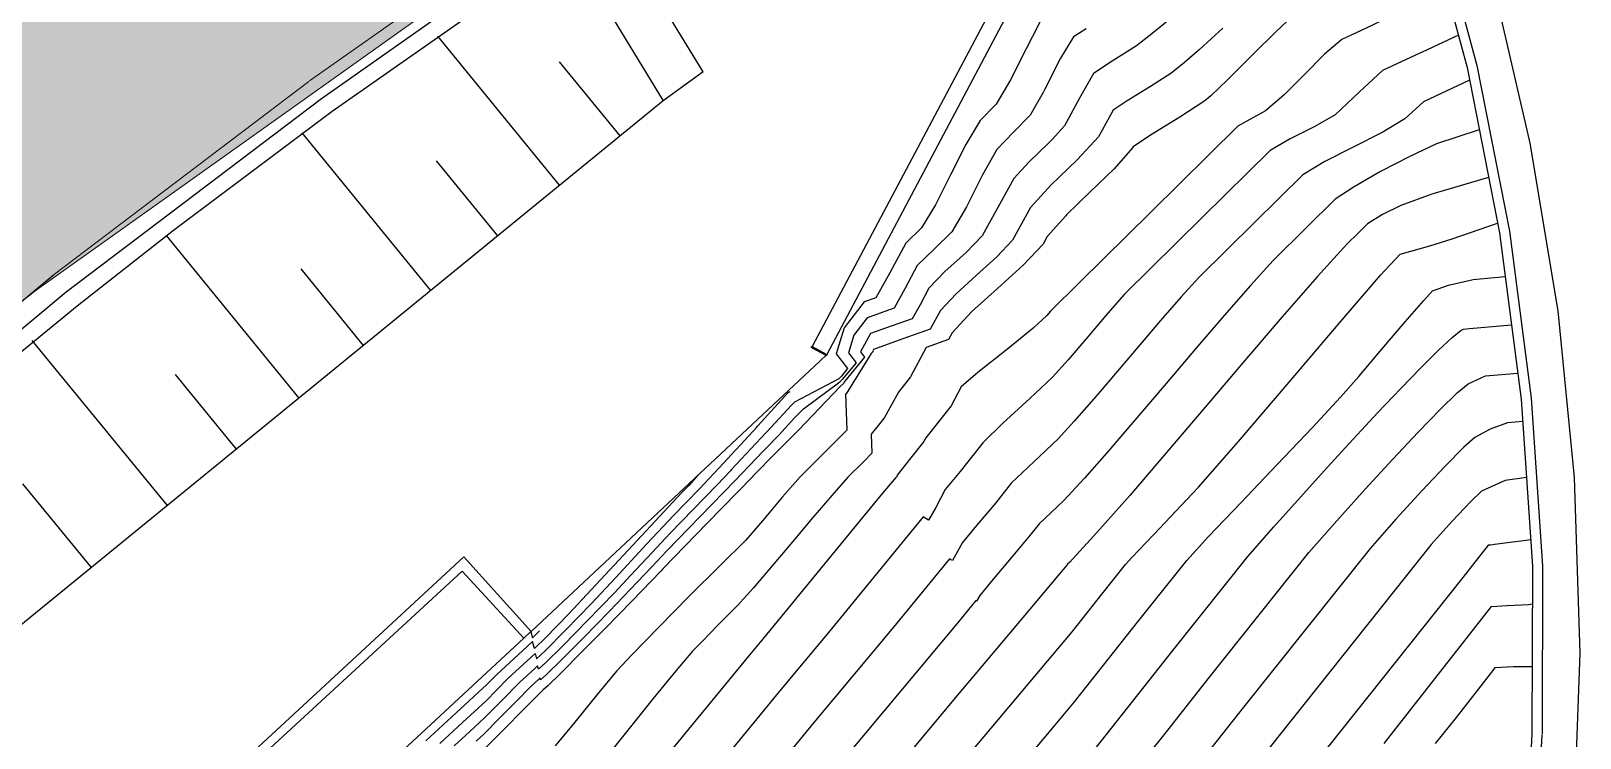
# Model space of a CAD drawing. Header units: millimetres. Extents: x -335 to 64136, y 248 to 109842.
# Drawn here: x -138.89 to -92.55, y 539.3 to 560.44 of the extents above; entities that cross this region are included whole.
import ezdxf

# ---------------------------------------------------------------- set-up
doc = ezdxf.new("R2010")
doc.units = ezdxf.units.MM
doc.header["$MEASUREMENT"] = 0
doc.linetypes.add('DOT', pattern=[0.55, 0.3, -0.25])
for name, color, linetype in [('Bâti', 7, 'Continuous'), ('colore lago', 131, 'Continuous'), ('Couronnement', 7, 'Continuous'), ('curve livello 5m', 7, 'Continuous'), ('pendenze', 2, 'Continuous'), ('Per+Mod Surf', 7, 'Continuous'), ('TalusHautBas', 7, 'Continuous')]:
    doc.layers.add(name, color=color, linetype=linetype)
doc.layers.add('Colori bordi', color=5, linetype='Continuous', plot=False)
doc.layers.add('no_plot', color=5, linetype='Continuous', plot=False)

msp = doc.modelspace()

# ---------------------------------------------------------------- hatches: boundary and pattern name
at = {"layer": 'colore lago', "linetype": 'Continuous', "lineweight": 0}
msp.add_hatch(color=256, dxfattribs=at).paths.add_polyline_path([(-312.38264, 424.38548), (-302.15266, 427.40348), (-294.50865, 427.80748), (-286.46064, 426.94448), (-279.55365, 428.69248), (-270.72865, 435.24048), (-265.29765, 441.90348), (-261.09665, 444.69048), (-255.79765, 448.78748), (-249.65065, 454.99548), (-249.87665, 457.13848), (-248.17265, 458.71048), (-243.91365, 458.44848), (-231.51899, 467.44804), (-219.71592, 476.01805), (-220.40264, 478.89914), (-213.99922, 486.79725), (-210.87206, 487.54263), (-194.87937, 500.9038), (-194.77873, 500.77989), (-194.52964, 500.99348), (-189.01965, 505.71848), (-183.49064, 510.97748), (-174.25166, 520.06648), (-167.80464, 526.32548), (-160.16665, 533.70348), (-153.10865, 540.33248), (-142.77665, 549.54148), (-138.72965, 552.68648), (-123.24765, 563.72148), (-114.11096, 569.41745), (-114.39195, 569.87), (-117.39783, 574.71114), (-120.69979, 580.02913), (-128.57865, 592.71848), (-138.23988, 586.68061), (-161.43365, 572.18548), (-162.95975, 574.60946), (-166.14665, 572.74548), (-168.16266, 571.75848), (-172.51465, 570.11848), (-176.78364, 568.52148), (-180.93165, 566.78248), (-186.27165, 564.10448), (-191.35264, 561.10848), (-197.61964, 557.14448), (-201.67851, 554.62358), (-203.78465, 553.31548), (-211.41966, 548.49648), (-217.09363, 544.89976), (-216.82965, 543.38348), (-218.67665, 540.30148), (-222.05665, 537.09148), (-230.78465, 537.05248), (-241.41465, 529.76848), (-248.88865, 523.97348), (-261.05365, 514.39848), (-276.82866, 503.29348), (-277.17892, 503.41049), (-289.31665, 495.14848), (-303.14866, 485.43648), (-320.62364, 475.41148), (-335.18517, 467.50034), (-335.18517, 416.83235), (-328.87465, 418.67548), (-317.58165, 422.79748)])

# ---------------------------------------------------------------- linework, layer by layer
at = {"layer": 'Bâti', "color": 2, "linetype": 'Continuous', "lineweight": 0}
for p, q in [((-130.56061, 558.94674), (-123.43934, 563.95614)), ((-138.22468, 553.14255), (-130.57868, 558.93355))]:
    msp.add_line(p, q, dxfattribs=at)
at = {"layer": 'Bâti', "color": 2, "linetype": 'Continuous'}
for p, q in [((-123.24763, 563.72148), (-119.97464, 558.35749)), ((-130.19464, 558.42649), (-123.07337, 563.43589)), ((-118.77463, 559.22049), (-121.23764, 563.25048)), ((-122.80122, 562.98988), (-129.87392, 558.0385)), ((-109.37044, 562.5875), (-115.51564, 551.00048)), ((-118.77463, 559.22049), (-119.97464, 558.35749)), ((-137.84063, 552.63549), (-130.19464, 558.42649)), ((-129.87392, 558.0385), (-134.62063, 554.47249)), ((-134.62063, 554.47249), (-137.50654, 552.21444)), ((-145.4352, 547.15067), (-138.22468, 553.14255)), ((-145.02864, 546.66149), (-137.84063, 552.63549)), ((-137.50654, 552.21444), (-144.71349, 546.29655)), ((-115.51564, 551.00048), (-115.56183, 550.98623)), ((-115.51564, 551.00048), (-115.07561, 550.76712)), ((-115.56183, 550.98623), (-115.09165, 550.73687)), ((-115.07561, 550.76712), (-115.09165, 550.73687)), ((-143.34205, 528.61945), (-125.93732, 544.71894)), ((-125.93863, 544.69049), (-125.93732, 544.71894)), ((-123.92675, 542.48185), (-125.93732, 544.71894)), ((-125.98929, 544.28454), (-134.55864, 536.39048)), ((-125.98929, 544.28454), (-124.13974, 542.28505)), ((-123.94163, 542.46849), (-124.13974, 542.28505)), ((-123.94163, 542.46849), (-123.92675, 542.48185))]:
    msp.add_line(p, q, dxfattribs=at)
at = {"layer": 'Colori bordi', "linetype": 'Continuous', "lineweight": 0, "flags": 128}
msp.add_lwpolyline([(-213.99922, 486.79725), (-210.87206, 487.54263), (-194.87937, 500.9038), (-194.77873, 500.77989), (-194.52964, 500.99348), (-189.01965, 505.71848), (-183.49064, 510.97748), (-174.25166, 520.06648), (-167.80464, 526.32548), (-160.16665, 533.70348), (-153.10865, 540.33248), (-142.77665, 549.54148), (-138.72965, 552.68648), (-123.24765, 563.72148)], dxfattribs=at)
at = {"layer": 'Couronnement', "color": 2, "linetype": 'Continuous'}
for p, q in [((-97.22863, 564.18049), (-95.92663, 559.34649)), ((-96.94156, 564.26814), (-95.63426, 559.41446)), ((-94.03764, 557.09049), (-95.18564, 562.04849)), ((-95.92663, 559.34649), (-94.95663, 554.40849)), ((-95.63426, 559.41446), (-94.6604, 554.4568)), ((-93.19963, 552.06849), (-94.03764, 557.09049)), ((-94.95663, 554.40849), (-94.30563, 549.43249)), ((-94.6604, 554.4568), (-94.00696, 549.46217)), ((-92.71463, 547.08349), (-93.19963, 552.06849)), ((-94.30563, 549.43249), (-93.96664, 544.42249)), ((-94.00696, 549.46217), (-93.66661, 544.43203)), ((-92.54764, 541.83648), (-92.71463, 547.08349)), ((-93.96664, 544.42249), (-93.98463, 539.41249)), ((-93.66661, 544.43203), (-93.68463, 539.4114)), ((-92.72264, 536.71249), (-92.54764, 541.83648)), ((-93.98463, 539.41249), (-94.28863, 534.38249)), ((-93.68565, 539.39442), (-93.9907, 534.34695))]:
    msp.add_line(p, q, dxfattribs=at)
at = {"layer": 'curve livello 5m', "color": 2}
msp.add_line((-116.0362, 549.35458), (-114.71067, 550.04918), dxfattribs=at)
at = {"layer": 'curve livello 5m', "color": 2, "flags": 128}
for points in [[(-96.54428, 561.63967), (-98.02466, 560.97042), (-98.23237, 560.86513), (-98.74061, 560.629), (-99.09372, 560.45714), (-99.67447, 560.18477), (-100.18681, 559.7501), (-100.79421, 559.14352), (-101.41205, 558.52439), (-101.95566, 558.05207), (-101.95566, 558.05207), (-102.78342, 557.59966), (-105.38883, 555.02701), (-107.52485, 552.91784)], [(-108.67069, 560.78582), (-108.92947, 560.27714)], [(-108.92947, 560.27714), (-109.11743, 559.9077), (-109.58366, 558.9801), (-110.01679, 558.25466), (-110.01679, 558.25466), (-110.49055, 557.7625), (-110.92203, 557.04588), (-111.37794, 556.14157), (-111.83032, 555.24638), (-112.25117, 554.55713), (-112.7214, 554.09824), (-113.1924, 553.20874), (-113.61097, 552.46344), (-113.96764, 552.33667), (-114.56305, 551.56458), (-114.79929, 550.78828), (-114.45791, 550.3432), (-114.64341, 550.11887), (-114.71067, 550.04918)], [(-105.9545, 544.69018), (-105.72977, 544.93416), (-105.12097, 545.5729), (-104.47821, 546.24618), (-103.9616, 546.80009), (-102.76729, 548.16413), (-101.24916, 549.94028), (-99.72525, 551.73069), (-98.5136, 553.13748), (-97.93226, 553.7628), (-97.04348, 554.01511), (-96.37727, 554.22876), (-95.01197, 554.69018)], [(-107.52485, 552.91784), (-108.38925, 552.0643), (-108.50031, 551.93686), (-108.90407, 551.55596), (-109.66591, 550.93275), (-110.55833, 550.22479), (-111.06328, 549.79594), (-111.06328, 549.79594), (-111.36436, 549.23431), (-111.73649, 548.757), (-112.11529, 548.27239), (-112.11529, 548.27239), (-112.17725, 548.16061), (-112.5664, 547.67246), (-112.97793, 547.15624), (-112.97692, 547.12583), (-112.98952, 547.11324), (-113.01521, 547.08758), (-113.46924, 546.5591), (-116.97386, 542.28479), (-117.42176, 541.74761), (-121.09889, 537.27135)], [(-116.0362, 549.35458), (-116.13387, 549.25433), (-116.74144, 548.59124), (-117.94407, 547.3122)], [(-117.94407, 547.3122), (-117.9658, 547.28912), (-118.36506, 546.86494), (-119.08105, 546.12929), (-119.76498, 545.42605), (-120.3074, 544.8462), (-120.93915, 544.16429), (-121.42933, 543.64165), (-122.2487, 542.79621), (-122.97185, 542.06093), (-123.49219, 541.5432), (-123.70313, 541.35043), (-123.73126, 541.45532), (-123.81493, 541.37808), (-124.27517, 540.95325), (-124.79435, 540.42924), (-125.31329, 539.90549), (-125.76946, 539.48451), (-126.22702, 539.06225)], [(-94.14723, 547.09151), (-94.78786, 546.99719), (-95.48994, 546.68289), (-95.81746, 546.3719), (-96.3755, 545.77978), (-96.99664, 545.08418), (-96.99664, 545.08418), (-101.55221, 539.37217), (-102.38429, 538.31815), (-102.9719, 537.6801), (-103.67528, 536.94505), (-104.22442, 536.345), (-104.22442, 536.345), (-104.33404, 536.20004)], [(-140.1453, 509.09718), (-135.66916, 512.38091), (-135.39114, 512.58487), (-133.85076, 514.44051), (-128.42735, 521.11272), (-127.80816, 521.75994), (-126.70509, 522.8808), (-125.44907, 524.13903), (-125.07184, 524.50582), (-123.29049, 526.24239), (-120.62594, 528.8092), (-120.54668, 528.88186), (-117.48503, 531.9109), (-112.55291, 536.76733), (-112.2182, 537.14375), (-109.05759, 540.906), (-107.73672, 542.47596), (-106.84139, 543.6101), (-106.1445, 544.4839), (-105.9545, 544.69018)]]:
    msp.add_lwpolyline(points, dxfattribs=at)
at = {"layer": 'no_plot'}
msp.add_line((-115.78096, 549.14436), (-114.68598, 549.9447), dxfattribs=at)
at = {"layer": 'no_plot', "flags": 128}
for points in [[(-96.87804, 562.87881), (-97.74811, 562.44687), (-98.58835, 562.12855), (-99.57894, 561.76672), (-99.62505, 561.74335), (-100.18362, 561.49038), (-100.4271, 561.34031), (-100.848, 561.13546), (-100.89448, 561.11366), (-101.14883, 560.88192), (-101.63326, 560.42297), (-102.31086, 559.75791), (-103.09314, 558.98184), (-103.59042, 558.49859), (-103.76752, 558.35309), (-104.51712, 557.86852), (-105.3997, 557.3284), (-105.91784, 556.97379), (-105.93234, 556.9476), (-106.4873, 556.32228), (-107.21138, 555.61932), (-107.91083, 554.94011)], [(-104.77915, 560.82683), (-105.35468, 560.35395), (-105.81914, 559.99435), (-106.54101, 559.53755), (-107.10694, 559.16831), (-107.5211, 558.43461), (-107.97457, 557.60113), (-108.34236, 557.20106)], [(-107.32508, 560.51115), (-107.70148, 560.26556), (-108.0912, 559.62726), (-108.55384, 558.6985), (-108.60961, 558.60125)], [(-103.23679, 560.52168), (-103.92781, 559.88486), (-104.37608, 559.50276), (-104.79333, 559.17372), (-105.39259, 558.78633), (-106.09816, 558.35454), (-106.51239, 558.07105), (-106.95345, 557.27436), (-107.57933, 556.59357), (-108.1262, 556.06852)], [(-96.18762, 560.31548), (-97.27041, 559.81242), (-97.33944, 559.77882), (-98.45446, 559.25588), (-99.15006, 558.60904), (-99.87157, 557.93102), (-100.48155, 557.58084), (-101.22182, 557.21262), (-101.81378, 556.86952), (-103.83853, 554.87022), (-106.17026, 552.5678), (-106.67537, 552.00051), (-107.2265, 551.35468)], [(-95.85358, 558.97461), (-97.23445, 558.32699), (-97.78747, 557.80996), (-98.47113, 557.40194), (-99.33176, 556.9684), (-100.18441, 556.53799), (-100.84414, 556.13937), (-102.28823, 554.71343), (-103.95126, 553.0713), (-104.47894, 552.48913), (-105.09602, 551.77959), (-105.76348, 550.99765), (-106.44232, 550.19831), (-106.90295, 549.65945)], [(-108.60961, 558.60125), (-108.99568, 557.92789), (-109.49334, 557.41107), (-109.98964, 556.89533), (-110.43657, 556.12225), (-110.90412, 555.18253), (-111.34138, 554.43436), (-111.8587, 553.92971), (-112.37451, 553.42614), (-112.74216, 552.73184), (-113.06888, 552.15009), (-113.87268, 551.86439), (-114.27577, 551.34168), (-114.43571, 550.81612), (-114.20459, 550.51481), (-114.6163, 550.01691), (-114.68598, 549.9447)], [(-95.56171, 557.48879), (-96.83935, 557.06805), (-97.64323, 556.69002), (-98.51189, 556.2357), (-99.30307, 555.78285), (-99.87449, 555.40922), (-100.73793, 554.55664), (-101.73227, 553.5748), (-102.41028, 552.82946), (-103.19562, 551.9313), (-104.04943, 550.9351), (-104.93283, 549.8956), (-105.80696, 548.86759), (-106.58001, 547.96746)], [(-108.34236, 557.20106), (-108.4404, 557.09442), (-109.02473, 556.5334), (-109.48873, 556.02817), (-109.96396, 555.16011), (-110.4316, 554.31159), (-110.92186, 553.80757), (-111.53941, 553.25658), (-112.02763, 552.75404), (-112.29191, 552.25493), (-112.52678, 551.83674), (-113.15277, 551.6144), (-113.77772, 551.39211), (-114.07212, 550.84397), (-113.95127, 550.68641), (-114.54543, 549.96787), (-114.58605, 549.90308), (-114.67619, 549.81035)], [(-108.1262, 556.06852), (-108.36442, 555.83982), (-108.98782, 555.161), (-109.25696, 554.66938), (-109.52181, 554.18882), (-109.98949, 553.68848), (-110.60284, 553.13426), (-111.2154, 552.5806), (-111.68074, 552.08195), (-111.98468, 551.52338), (-112.83443, 551.22157), (-113.68275, 550.91983), (-113.70854, 550.87181), (-113.69795, 550.85801), (-113.75, 550.79507), (-114.14172, 550.16633), (-114.50361, 549.59293), (-114.51117, 549.58515), (-114.51887, 549.57723), (-114.50069, 549.03988), (-114.48319, 548.5045), (-114.94362, 548.04463), (-115.88198, 547.1074), (-116.40259, 546.50937), (-117.00187, 545.79529), (-117.51585, 545.20559), (-118.26494, 544.46143), (-119.20238, 543.53447), (-120.10615, 542.61338), (-120.90992, 541.78325), (-121.37254, 541.29311), (-121.95074, 540.60025), (-122.62192, 539.76423), (-123.20575, 539.06397)], [(-95.28111, 556.06032), (-96.97986, 555.56465), (-97.91083, 555.22235), (-98.45859, 554.94975), (-98.90485, 554.67908), (-99.18762, 554.39985), (-99.51327, 554.0783), (-100.41328, 553.08893), (-101.45575, 551.8967), (-102.5891, 550.57432), (-103.76174, 549.19449), (-104.92207, 547.82988), (-106.0185, 546.55322), (-106.25806, 546.28066)], [(-107.91083, 554.94011), (-107.93457, 554.91705), (-108.48691, 554.29383), (-108.61202, 554.06605), (-109.20165, 553.43526), (-109.97491, 552.73653), (-110.74718, 552.03851), (-111.33385, 551.40985), (-111.44259, 551.21003), (-112.10634, 550.97411), (-112.57722, 550.09575), (-112.93375, 549.63904), (-113.35355, 548.8817), (-113.54576, 548.64058), (-113.74902, 548.38561), (-113.73005, 547.81517), (-113.96657, 547.57894), (-114.4486, 547.09749), (-114.93394, 546.55302), (-115.50044, 545.88921), (-116.10668, 545.16679), (-116.71124, 544.44648), (-117.27272, 543.78898), (-117.7497, 543.25503), (-118.33833, 542.67178), (-118.80365, 542.19604), (-119.09576, 541.8895), (-119.63683, 541.25719), (-120.27096, 540.48126), (-120.95234, 539.63259), (-121.63514, 538.78204)], [(-105.62461, 542.9618), (-104.31493, 544.60396), (-103.65926, 545.3209), (-102.69863, 546.33358), (-101.60582, 547.47589), (-100.55358, 548.58175), (-99.7147, 549.48508), (-99.7147, 549.48508), (-99.16842, 550.109), (-98.47402, 550.92141), (-97.77699, 551.74035), (-97.22278, 552.38381), (-96.95687, 552.66984), (-96.95687, 552.66984), (-96.47832, 552.84099), (-95.74587, 553.01362), (-95.74587, 553.01362), (-94.78518, 553.09802)], [(-105.28869, 541.2018), (-104.72572, 541.91493), (-102.48536, 544.72401), (-101.71009, 545.60929), (-100.91421, 546.50252), (-100.11685, 547.38339), (-99.33717, 548.23157), (-98.59431, 549.02676), (-97.90743, 549.74862), (-97.29566, 550.37685), (-96.77816, 550.89112), (-96.37408, 551.27113), (-96.10257, 551.49654), (-96.10257, 551.49654), (-96.03178, 551.52824), (-95.85431, 551.54383), (-94.59631, 551.65434)], [(-107.2265, 551.35468), (-107.27501, 551.29783), (-107.86185, 550.61101), (-108.32856, 550.09127), (-109.00321, 549.4462), (-109.80968, 548.70886), (-110.41285, 548.12491), (-110.71062, 547.74999), (-111.09339, 547.26445), (-111.54462, 546.72555), (-111.82346, 546.19467), (-112.03981, 545.81282), (-112.19445, 545.90713), (-115.03099, 542.44762), (-116.44447, 540.75239), (-119.35426, 537.21024)], [(-104.95246, 539.44014), (-103.66788, 541.06734), (-100.65578, 544.84407), (-99.82476, 545.7894), (-98.97484, 546.73359), (-98.14765, 547.63247), (-97.3848, 548.44191), (-96.72789, 549.11774), (-96.21854, 549.61582), (-95.89836, 549.89199), (-95.89836, 549.89199), (-95.37671, 550.12552), (-94.40744, 550.21067)], [(-114.67619, 549.81035), (-115.92066, 548.51033), (-116.58587, 547.84592), (-117.28947, 547.12301), (-117.29737, 547.11462), (-118.6656, 545.70881), (-119.97257, 544.36494), (-120.04954, 544.28242), (-120.90601, 543.39663), (-121.7206, 542.56215), (-122.44428, 541.82837), (-123.02802, 541.24471), (-123.4228, 540.86056), (-123.57958, 540.72533), (-123.58002, 540.72696), (-123.58131, 540.72576), (-123.58845, 540.71917), (-125.30623, 538.98545)], [(-106.90295, 549.65945), (-107.0935, 549.43654), (-107.678, 548.76733), (-108.1568, 548.24567), (-108.88967, 547.55668), (-109.56809, 546.91424), (-110.02888, 546.33161), (-110.59917, 545.65293), (-111.02584, 545.14096), (-111.31876, 544.60106), (-111.41023, 544.65685), (-113.08813, 542.61045), (-115.46719, 539.75716), (-117.60963, 537.14912)], [(-117.18803, 548.58141), (-117.14654, 548.62773), (-116.23236, 549.62545), (-116.20456, 549.65399), (-116.17932, 549.65867)], [(-115.78096, 549.14436), (-116.03538, 548.8832), (-116.33633, 548.55475), (-116.50477, 548.36671), (-116.9295, 547.9297), (-116.97802, 547.8799)], [(-94.26035, 548.76333), (-94.72164, 548.7228), (-95.23838, 548.53144), (-95.69415, 548.28744), (-96.02566, 547.99036), (-96.5798, 547.42973), (-97.28138, 546.6853), (-98.05524, 545.83685), (-98.82621, 544.96413), (-102.61004, 540.21976), (-104.03946, 538.40908), (-104.63417, 537.77253)], [(-126.65323, 539.13518), (-125.96675, 539.7687), (-125.28235, 540.40031), (-124.61853, 541.07029), (-123.93174, 541.70425), (-123.80688, 541.81951), (-123.7649, 541.66298), (-123.50777, 541.90511), (-122.89826, 542.51929), (-122.11923, 543.32126), (-122.11923, 543.32126), (-121.39529, 544.09315), (-120.46227, 545.10023), (-119.66119, 545.9566), (-119.66119, 545.9566), (-119.28878, 546.33952), (-118.89891, 546.7401), (-118.89891, 546.7401), (-118.302, 547.37427), (-117.16728, 548.60457)], [(-116.97802, 547.8799), (-117.83122, 546.98978), (-118.87333, 545.91905), (-119.86877, 544.89549), (-120.31948, 544.41193), (-120.73944, 543.96203), (-121.58148, 543.09198), (-122.36234, 542.29437), (-123.01237, 541.63936), (-123.46192, 541.19713), (-123.64135, 541.03788), (-123.65564, 541.09114), (-123.69812, 541.05192), (-123.93181, 540.83621), (-124.37833, 540.38908), (-124.89801, 539.8575), (-125.34423, 539.41068), (-125.57217, 539.20032)], [(-106.58001, 547.96746), (-106.63295, 547.90582), (-107.37193, 547.06506), (-107.98505, 546.40007), (-108.36843, 546.03964), (-108.72333, 545.70357), (-108.96438, 545.39878), (-109.51445, 544.74113), (-110.15452, 543.98471), (-110.50706, 543.55638), (-110.59771, 543.3893), (-110.62602, 543.40656), (-111.14526, 542.77328), (-114.48991, 538.76193)], [(-118.93479, 547.15467), (-119.21019, 546.85172), (-119.43276, 546.61526), (-119.5574, 546.48715), (-120.61715, 545.35427), (-121.85143, 544.022), (-122.80912, 543.00088), (-123.49942, 542.29348), (-123.82668, 541.97553), (-123.8825, 542.18369), (-124.04855, 542.03041), (-124.96189, 541.18732), (-125.25141, 540.89512), (-126.16404, 540.05289), (-127.07943, 539.2081)], [(-106.25806, 546.28066), (-106.99944, 545.43718), (-107.81329, 544.55447), (-107.87856, 544.4929), (-107.89987, 544.46595), (-108.16701, 544.14691), (-109.8418, 542.15628), (-111.28645, 540.43664), (-113.51263, 537.7667)], [(-94.00925, 545.22427), (-95.10281, 545.08098), (-95.21848, 545.06582), (-95.29331, 545.06155), (-96.04914, 544.09826), (-100.49437, 538.52459), (-100.72912, 538.22722), (-101.28113, 537.62115), (-101.96884, 536.9003), (-102.6423, 536.19352), (-103.15157, 535.62965), (-103.54599, 535.11597), (-104.00782, 534.49084)], [(-98.40332, 539.13544), (-95.193, 543.22693), (-94.7309, 543.25654), (-94.09315, 543.28975), (-94.09315, 543.28975), (-93.97065, 543.3058)], [(-109.71625, 537.93818), (-108.27337, 539.65572), (-107.67037, 540.37243), (-105.78355, 542.76251), (-105.62461, 542.9618)], [(-93.97742, 541.42115), (-94.53975, 541.42389), (-95.09269, 541.3923), (-96.25328, 539.91316), (-96.8802, 539.13544)], [(-107.3498, 538.59094), (-105.28869, 541.2018)], [(-105.69463, 538.50001), (-104.95246, 539.44014)]]:
    msp.add_lwpolyline(points, dxfattribs=at)
at = {"layer": 'pendenze', "linetype": 'Continuous'}
for p, q in [((-123.07585, 555.82595), (-126.71696, 560.28642)), ((-121.26539, 557.30384), (-123.07579, 559.52163)), ((-126.92572, 552.68328), (-130.77428, 557.39788)), ((-124.92274, 554.31832), (-126.75275, 556.56014)), ((-130.86913, 549.46425), (-134.83488, 554.32243)), ((-128.93902, 551.03981), (-130.80902, 553.33061)), ((-134.80221, 546.25366), (-138.85559, 551.18081)), ((-132.74213, 547.93531), (-134.56334, 550.16636)), ((-137.07547, 544.39798), (-139.13146, 546.89718))]:
    msp.add_line(p, q, dxfattribs=at)
at = {"layer": 'Per+Mod Surf', "color": 2, "linetype": 'Continuous'}
for p, q in [((-109.22156, 561.80746), (-115.07561, 550.76712)), ((-115.28795, 550.56835), (-117.30784, 548.6776)), ((-115.07561, 550.76712), (-115.28795, 550.56835)), ((-117.30784, 548.6776), (-123.92675, 542.48185)), ((-124.13974, 542.28505), (-132.84163, 534.22749)), ((-123.94163, 542.46849), (-124.13974, 542.28505)), ((-123.92675, 542.48185), (-123.94163, 542.46849))]:
    msp.add_line(p, q, dxfattribs=at)
at = {"layer": 'Per+Mod Surf', "color": 2, "linetype": 'DOT'}
for p, q in [((-123.88845, 542.28807), (-123.49902, 542.68049)), ((-123.93776, 542.47196), (-123.88845, 542.28807))]:
    msp.add_line(p, q, dxfattribs=at)
at = {"layer": 'TalusHautBas', "color": 2, "linetype": 'Continuous'}
msp.add_line((-119.97464, 558.35749), (-139.35463, 542.53749), dxfattribs=at)
at = {"layer": 'TalusHautBas', "color": 2, "linetype": 'DOT'}
msp.add_line((-115.07561, 550.76712), (-115.28795, 550.56835), dxfattribs=at)

doc.saveas('drawing.dxf')
